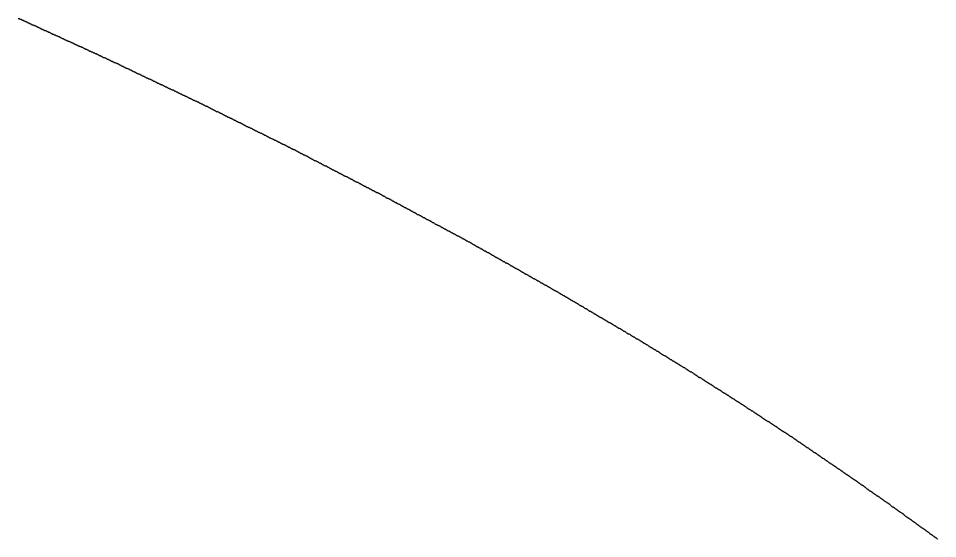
# Model space of a CAD drawing. Header units: millimetres. Extents: x 41 to 1041, y 1148 to 1248.
# Drawn here: x 314.35 to 328.98, y 1171.58 to 1179.87 of the extents above; entities that cross this region are included whole.
import ezdxf

# ---------------------------------------------------------------- set-up
doc = ezdxf.new("R2010")
doc.units = ezdxf.units.MM

msp = doc.modelspace()

# ---------------------------------------------------------------- linework, layer by layer
at = {"color": 3}
msp.add_polyline3d([(314.345, 1179.865, 0), (314.353, 1179.865, 0), (314.361, 1179.865, 0), (314.37, 1179.855, 0), (314.378, 1179.855, 0), (314.386, 1179.855, 0), (314.394, 1179.845, 0), (314.402, 1179.845, 0), (314.41, 1179.835, 0), (314.418, 1179.835, 0), (314.426, 1179.835, 0), (314.434, 1179.825, 0), (314.442, 1179.825, 0), (314.45, 1179.825, 0), (314.458, 1179.815, 0), (314.466, 1179.815, 0), (314.474, 1179.815, 0), (314.482, 1179.805, 0), (314.49, 1179.805, 0), (314.498, 1179.795, 0), (314.506, 1179.795, 0), (314.515, 1179.795, 0), (314.523, 1179.785, 0), (314.531, 1179.785, 0), (314.539, 1179.785, 0), (314.547, 1179.775, 0), (314.555, 1179.775, 0), (314.563, 1179.765, 0), (314.571, 1179.765, 0), (314.579, 1179.765, 0), (314.587, 1179.755, 0), (314.595, 1179.755, 0), (314.603, 1179.755, 0), (314.611, 1179.745, 0), (314.619, 1179.745, 0), (314.627, 1179.745, 0), (314.635, 1179.735, 0), (314.643, 1179.735, 0), (314.651, 1179.725, 0), (314.66, 1179.725, 0), (314.668, 1179.725, 0), (314.676, 1179.715, 0), (314.684, 1179.715, 0), (314.692, 1179.715, 0), (314.7, 1179.705, 0), (314.708, 1179.705, 0), (314.716, 1179.695, 0), (314.724, 1179.695, 0), (314.732, 1179.695, 0), (314.74, 1179.685, 0), (314.748, 1179.685, 0), (314.756, 1179.685, 0), (314.764, 1179.675, 0), (314.772, 1179.675, 0), (314.78, 1179.675, 0), (314.788, 1179.665, 0), (314.796, 1179.665, 0), (314.805, 1179.655, 0), (314.813, 1179.655, 0), (314.821, 1179.655, 0), (314.829, 1179.645, 0), (314.837, 1179.645, 0), (314.845, 1179.645, 0), (314.853, 1179.635, 0), (314.861, 1179.635, 0), (314.869, 1179.625, 0), (314.877, 1179.625, 0), (314.885, 1179.625, 0), (314.893, 1179.615, 0), (314.901, 1179.615, 0), (314.909, 1179.615, 0), (314.917, 1179.605, 0), (314.925, 1179.605, 0), (314.933, 1179.605, 0), (314.942, 1179.595, 0), (314.95, 1179.595, 0), (314.958, 1179.585, 0), (314.966, 1179.585, 0), (314.974, 1179.585, 0), (314.982, 1179.575, 0), (314.99, 1179.575, 0), (314.998, 1179.575, 0), (315.006, 1179.565, 0), (315.014, 1179.565, 0), (315.022, 1179.555, 0), (315.03, 1179.555, 0), (315.038, 1179.555, 0), (315.046, 1179.545, 0), (315.054, 1179.545, 0), (315.062, 1179.545, 0), (315.07, 1179.535, 0), (315.078, 1179.535, 0), (315.087, 1179.525, 0), (315.095, 1179.525, 0), (315.103, 1179.525, 0), (315.111, 1179.515, 0), (315.119, 1179.515, 0), (315.127, 1179.515, 0), (315.135, 1179.505, 0), (315.143, 1179.505, 0), (315.151, 1179.505, 0), (315.159, 1179.495, 0), (315.167, 1179.495, 0), (315.175, 1179.485, 0), (315.183, 1179.485, 0), (315.191, 1179.485, 0), (315.199, 1179.475, 0), (315.207, 1179.475, 0), (315.215, 1179.475, 0), (315.223, 1179.465, 0), (315.232, 1179.465, 0), (315.24, 1179.455, 0), (315.248, 1179.455, 0), (315.256, 1179.455, 0), (315.264, 1179.445, 0), (315.272, 1179.445, 0), (315.28, 1179.445, 0), (315.288, 1179.435, 0), (315.296, 1179.435, 0), (315.304, 1179.435, 0), (315.312, 1179.425, 0), (315.32, 1179.425, 0), (315.328, 1179.415, 0), (315.336, 1179.415, 0), (315.344, 1179.415, 0), (315.352, 1179.405, 0), (315.36, 1179.405, 0), (315.369, 1179.405, 0), (315.377, 1179.395, 0), (315.385, 1179.395, 0), (315.393, 1179.385, 0), (315.401, 1179.385, 0), (315.409, 1179.385, 0), (315.417, 1179.375, 0), (315.425, 1179.375, 0), (315.433, 1179.375, 0), (315.441, 1179.365, 0), (315.449, 1179.365, 0), (315.457, 1179.365, 0), (315.465, 1179.355, 0), (315.473, 1179.355, 0), (315.481, 1179.345, 0), (315.489, 1179.345, 0), (315.497, 1179.345, 0), (315.505, 1179.335, 0), (315.514, 1179.335, 0), (315.522, 1179.335, 0), (315.53, 1179.325, 0), (315.538, 1179.325, 0), (315.546, 1179.315, 0), (315.554, 1179.315, 0), (315.562, 1179.315, 0), (315.57, 1179.305, 0), (315.578, 1179.305, 0), (315.586, 1179.305, 0), (315.594, 1179.295, 0), (315.602, 1179.295, 0), (315.61, 1179.295, 0), (315.618, 1179.285, 0), (315.626, 1179.285, 0), (315.634, 1179.275, 0), (315.642, 1179.275, 0), (315.65, 1179.275, 0), (315.659, 1179.265, 0), (315.667, 1179.265, 0), (315.675, 1179.265, 0), (315.683, 1179.255, 0), (315.691, 1179.255, 0), (315.699, 1179.245, 0), (315.707, 1179.245, 0), (315.715, 1179.245, 0), (315.723, 1179.235, 0), (315.731, 1179.235, 0), (315.739, 1179.235, 0), (315.747, 1179.225, 0), (315.755, 1179.225, 0), (315.763, 1179.215, 0), (315.771, 1179.215, 0), (315.779, 1179.215, 0), (315.787, 1179.205, 0), (315.795, 1179.205, 0), (315.803, 1179.205, 0), (315.811, 1179.195, 0), (315.819, 1179.195, 0), (315.827, 1179.185, 0), (315.835, 1179.185, 0), (315.843, 1179.185, 0), (315.851, 1179.175, 0), (315.859, 1179.175, 0), (315.867, 1179.175, 0), (315.875, 1179.165, 0), (315.883, 1179.165, 0), (315.891, 1179.155, 0), (315.899, 1179.155, 0), (315.907, 1179.155, 0), (315.915, 1179.145, 0), (315.923, 1179.145, 0), (315.931, 1179.145, 0), (315.939, 1179.135, 0), (315.947, 1179.135, 0), (315.955, 1179.125, 0), (315.963, 1179.125, 0), (315.971, 1179.125, 0), (315.979, 1179.115, 0), (315.987, 1179.115, 0), (315.995, 1179.105, 0), (316.003, 1179.105, 0), (316.011, 1179.105, 0), (316.019, 1179.095, 0), (316.027, 1179.095, 0), (316.035, 1179.095, 0), (316.043, 1179.085, 0), (316.051, 1179.085, 0), (316.059, 1179.075, 0), (316.067, 1179.075, 0), (316.075, 1179.075, 0), (316.083, 1179.065, 0), (316.091, 1179.065, 0), (316.099, 1179.065, 0), (316.107, 1179.055, 0), (316.115, 1179.055, 0), (316.123, 1179.045, 0), (316.131, 1179.045, 0), (316.139, 1179.045, 0), (316.147, 1179.035, 0), (316.155, 1179.035, 0), (316.163, 1179.025, 0), (316.171, 1179.025, 0), (316.179, 1179.025, 0), (316.187, 1179.015, 0), (316.195, 1179.015, 0), (316.203, 1179.015, 0), (316.211, 1179.005, 0), (316.219, 1179.005, 0), (316.227, 1178.995, 0), (316.235, 1178.995, 0), (316.243, 1178.995, 0), (316.251, 1178.985, 0), (316.259, 1178.985, 0), (316.267, 1178.985, 0), (316.275, 1178.975, 0), (316.283, 1178.975, 0), (316.291, 1178.965, 0), (316.299, 1178.965, 0), (316.307, 1178.965, 0), (316.315, 1178.955, 0), (316.323, 1178.955, 0), (316.331, 1178.945, 0), (316.339, 1178.945, 0), (316.347, 1178.945, 0), (316.355, 1178.935, 0), (316.363, 1178.935, 0), (316.371, 1178.935, 0), (316.379, 1178.925, 0), (316.387, 1178.925, 0), (316.395, 1178.915, 0), (316.403, 1178.915, 0), (316.411, 1178.915, 0), (316.42, 1178.905, 0), (316.428, 1178.905, 0), (316.436, 1178.905, 0), (316.444, 1178.895, 0), (316.452, 1178.895, 0), (316.46, 1178.885, 0), (316.468, 1178.885, 0), (316.476, 1178.885, 0), (316.484, 1178.875, 0), (316.492, 1178.875, 0), (316.5, 1178.865, 0), (316.508, 1178.865, 0), (316.516, 1178.865, 0), (316.524, 1178.855, 0), (316.532, 1178.855, 0), (316.54, 1178.855, 0), (316.548, 1178.845, 0), (316.556, 1178.845, 0), (316.564, 1178.835, 0), (316.572, 1178.835, 0), (316.58, 1178.835, 0), (316.588, 1178.825, 0), (316.596, 1178.825, 0), (316.604, 1178.825, 0), (316.612, 1178.815, 0), (316.62, 1178.815, 0), (316.628, 1178.805, 0), (316.636, 1178.805, 0), (316.644, 1178.805, 0), (316.652, 1178.795, 0), (316.66, 1178.795, 0), (316.668, 1178.785, 0), (316.676, 1178.785, 0), (316.684, 1178.785, 0), (316.692, 1178.775, 0), (316.7, 1178.775, 0), (316.708, 1178.775, 0), (316.716, 1178.765, 0), (316.724, 1178.765, 0), (316.732, 1178.755, 0), (316.74, 1178.755, 0), (316.748, 1178.755, 0), (316.756, 1178.745, 0), (316.764, 1178.745, 0), (316.772, 1178.745, 0), (316.78, 1178.735, 0), (316.788, 1178.735, 0), (316.796, 1178.725, 0), (316.804, 1178.725, 0), (316.812, 1178.725, 0), (316.82, 1178.715, 0), (316.828, 1178.715, 0), (316.836, 1178.705, 0), (316.844, 1178.705, 0), (316.852, 1178.705, 0), (316.86, 1178.695, 0), (316.868, 1178.695, 0), (316.876, 1178.695, 0), (316.884, 1178.685, 0), (316.892, 1178.685, 0), (316.9, 1178.675, 0), (316.908, 1178.675, 0), (316.916, 1178.675, 0), (316.924, 1178.665, 0), (316.932, 1178.665, 0), (316.94, 1178.665, 0), (316.948, 1178.655, 0), (316.956, 1178.655, 0), (316.964, 1178.645, 0), (316.972, 1178.645, 0), (316.98, 1178.645, 0), (316.988, 1178.635, 0), (316.996, 1178.635, 0), (317.004, 1178.625, 0), (317.012, 1178.625, 0), (317.02, 1178.625, 0), (317.028, 1178.615, 0), (317.036, 1178.615, 0), (317.044, 1178.615, 0), (317.052, 1178.605, 0), (317.06, 1178.605, 0), (317.068, 1178.595, 0), (317.076, 1178.595, 0), (317.084, 1178.595, 0), (317.092, 1178.585, 0), (317.1, 1178.585, 0), (317.108, 1178.585, 0), (317.116, 1178.575, 0), (317.124, 1178.575, 0), (317.132, 1178.565, 0), (317.14, 1178.565, 0), (317.148, 1178.565, 0), (317.156, 1178.555, 0), (317.164, 1178.555, 0), (317.172, 1178.555, 0), (317.18, 1178.545, 0), (317.188, 1178.545, 0), (317.196, 1178.535, 0), (317.204, 1178.535, 0), (317.212, 1178.535, 0), (317.22, 1178.525, 0), (317.228, 1178.525, 0), (317.236, 1178.515, 0), (317.244, 1178.515, 0), (317.252, 1178.515, 0), (317.26, 1178.505, 0), (317.268, 1178.505, 0), (317.275, 1178.505, 0), (317.283, 1178.495, 0), (317.291, 1178.495, 0), (317.299, 1178.485, 0), (317.307, 1178.485, 0), (317.315, 1178.485, 0), (317.323, 1178.475, 0), (317.331, 1178.475, 0), (317.339, 1178.465, 0), (317.347, 1178.465, 0), (317.355, 1178.465, 0), (317.363, 1178.455, 0), (317.371, 1178.455, 0), (317.379, 1178.445, 0), (317.387, 1178.445, 0), (317.395, 1178.445, 0), (317.403, 1178.435, 0), (317.41, 1178.435, 0), (317.418, 1178.425, 0), (317.426, 1178.425, 0), (317.434, 1178.425, 0), (317.442, 1178.415, 0), (317.45, 1178.415, 0), (317.458, 1178.405, 0), (317.466, 1178.405, 0), (317.474, 1178.405, 0), (317.482, 1178.395, 0), (317.49, 1178.395, 0), (317.498, 1178.385, 0), (317.506, 1178.385, 0), (317.514, 1178.385, 0), (317.522, 1178.375, 0), (317.53, 1178.375, 0), (317.538, 1178.375, 0), (317.545, 1178.365, 0), (317.553, 1178.365, 0), (317.561, 1178.355, 0), (317.569, 1178.355, 0), (317.577, 1178.355, 0), (317.585, 1178.345, 0), (317.593, 1178.345, 0), (317.601, 1178.335, 0), (317.609, 1178.335, 0), (317.617, 1178.335, 0), (317.625, 1178.325, 0), (317.633, 1178.325, 0), (317.641, 1178.315, 0), (317.649, 1178.315, 0), (317.657, 1178.315, 0), (317.665, 1178.305, 0), (317.672, 1178.305, 0), (317.68, 1178.295, 0), (317.688, 1178.295, 0), (317.696, 1178.295, 0), (317.704, 1178.285, 0), (317.712, 1178.285, 0), (317.72, 1178.275, 0), (317.728, 1178.275, 0), (317.736, 1178.275, 0), (317.744, 1178.265, 0), (317.752, 1178.265, 0), (317.76, 1178.265, 0), (317.768, 1178.255, 0), (317.776, 1178.255, 0), (317.784, 1178.245, 0), (317.792, 1178.245, 0), (317.8, 1178.245, 0), (317.807, 1178.235, 0), (317.815, 1178.235, 0), (317.823, 1178.225, 0), (317.831, 1178.225, 0), (317.839, 1178.225, 0), (317.847, 1178.215, 0), (317.855, 1178.215, 0), (317.863, 1178.205, 0), (317.871, 1178.205, 0), (317.879, 1178.205, 0), (317.887, 1178.195, 0), (317.895, 1178.195, 0), (317.903, 1178.185, 0), (317.911, 1178.185, 0), (317.919, 1178.185, 0), (317.927, 1178.175, 0), (317.935, 1178.175, 0), (317.942, 1178.165, 0), (317.95, 1178.165, 0), (317.958, 1178.165, 0), (317.966, 1178.155, 0), (317.974, 1178.155, 0), (317.982, 1178.145, 0), (317.99, 1178.145, 0), (317.998, 1178.145, 0), (318.006, 1178.135, 0), (318.014, 1178.135, 0), (318.022, 1178.135, 0), (318.03, 1178.125, 0), (318.038, 1178.125, 0), (318.046, 1178.115, 0), (318.054, 1178.115, 0), (318.062, 1178.115, 0), (318.07, 1178.105, 0), (318.077, 1178.105, 0), (318.085, 1178.095, 0), (318.093, 1178.095, 0), (318.101, 1178.095, 0), (318.109, 1178.085, 0), (318.117, 1178.085, 0), (318.125, 1178.075, 0), (318.133, 1178.075, 0), (318.141, 1178.075, 0), (318.149, 1178.065, 0), (318.157, 1178.065, 0), (318.165, 1178.055, 0), (318.173, 1178.055, 0), (318.181, 1178.055, 0), (318.189, 1178.045, 0), (318.197, 1178.045, 0), (318.205, 1178.035, 0), (318.212, 1178.035, 0), (318.22, 1178.035, 0), (318.228, 1178.025, 0), (318.236, 1178.025, 0), (318.244, 1178.025, 0), (318.252, 1178.015, 0), (318.26, 1178.015, 0), (318.268, 1178.005, 0), (318.276, 1178.005, 0), (318.284, 1178.005, 0), (318.292, 1177.995, 0), (318.3, 1177.995, 0), (318.308, 1177.985, 0), (318.316, 1177.985, 0), (318.324, 1177.985, 0), (318.332, 1177.975, 0), (318.339, 1177.975, 0), (318.347, 1177.965, 0), (318.355, 1177.965, 0), (318.363, 1177.965, 0), (318.371, 1177.955, 0), (318.379, 1177.955, 0), (318.387, 1177.945, 0), (318.395, 1177.945, 0), (318.403, 1177.945, 0), (318.411, 1177.935, 0), (318.419, 1177.935, 0), (318.427, 1177.925, 0), (318.435, 1177.925, 0), (318.443, 1177.925, 0), (318.451, 1177.915, 0), (318.459, 1177.915, 0), (318.467, 1177.915, 0), (318.474, 1177.905, 0), (318.482, 1177.905, 0), (318.49, 1177.895, 0), (318.498, 1177.895, 0), (318.506, 1177.895, 0), (318.514, 1177.885, 0), (318.522, 1177.885, 0), (318.53, 1177.875, 0), (318.538, 1177.875, 0), (318.546, 1177.875, 0), (318.554, 1177.865, 0), (318.562, 1177.865, 0), (318.57, 1177.855, 0), (318.578, 1177.855, 0), (318.586, 1177.855, 0), (318.594, 1177.845, 0), (318.602, 1177.845, 0), (318.609, 1177.835, 0), (318.617, 1177.835, 0), (318.625, 1177.835, 0), (318.633, 1177.825, 0), (318.641, 1177.825, 0), (318.649, 1177.815, 0), (318.657, 1177.815, 0), (318.665, 1177.815, 0), (318.673, 1177.805, 0), (318.681, 1177.805, 0), (318.689, 1177.795, 0), (318.697, 1177.795, 0), (318.705, 1177.795, 0), (318.713, 1177.785, 0), (318.72, 1177.785, 0), (318.728, 1177.775, 0), (318.736, 1177.775, 0), (318.744, 1177.775, 0), (318.752, 1177.765, 0), (318.76, 1177.765, 0), (318.768, 1177.755, 0), (318.776, 1177.755, 0), (318.783, 1177.755, 0), (318.791, 1177.745, 0), (318.799, 1177.745, 0), (318.807, 1177.735, 0), (318.815, 1177.735, 0), (318.823, 1177.735, 0), (318.831, 1177.725, 0), (318.839, 1177.725, 0), (318.846, 1177.715, 0), (318.854, 1177.715, 0), (318.862, 1177.715, 0), (318.87, 1177.705, 0), (318.878, 1177.705, 0), (318.886, 1177.695, 0), (318.894, 1177.695, 0), (318.902, 1177.695, 0), (318.909, 1177.685, 0), (318.917, 1177.685, 0), (318.925, 1177.675, 0), (318.933, 1177.675, 0), (318.941, 1177.675, 0), (318.949, 1177.665, 0), (318.957, 1177.665, 0), (318.965, 1177.655, 0), (318.972, 1177.655, 0), (318.98, 1177.645, 0), (318.988, 1177.645, 0), (318.996, 1177.645, 0), (319.004, 1177.635, 0), (319.012, 1177.635, 0), (319.02, 1177.625, 0), (319.028, 1177.625, 0), (319.035, 1177.625, 0), (319.043, 1177.615, 0), (319.051, 1177.615, 0), (319.059, 1177.605, 0), (319.067, 1177.605, 0), (319.075, 1177.605, 0), (319.083, 1177.595, 0), (319.091, 1177.595, 0), (319.098, 1177.585, 0), (319.106, 1177.585, 0), (319.114, 1177.585, 0), (319.122, 1177.575, 0), (319.13, 1177.575, 0), (319.138, 1177.565, 0), (319.146, 1177.565, 0), (319.154, 1177.565, 0), (319.161, 1177.555, 0), (319.169, 1177.555, 0), (319.177, 1177.545, 0), (319.185, 1177.545, 0), (319.193, 1177.535, 0), (319.201, 1177.535, 0), (319.209, 1177.535, 0), (319.217, 1177.525, 0), (319.224, 1177.525, 0), (319.232, 1177.515, 0), (319.24, 1177.515, 0), (319.248, 1177.515, 0), (319.256, 1177.505, 0), (319.264, 1177.505, 0), (319.272, 1177.495, 0), (319.28, 1177.495, 0), (319.287, 1177.495, 0), (319.295, 1177.485, 0), (319.303, 1177.485, 0), (319.311, 1177.475, 0), (319.319, 1177.475, 0), (319.327, 1177.475, 0), (319.335, 1177.465, 0), (319.342, 1177.465, 0), (319.35, 1177.455, 0), (319.358, 1177.455, 0), (319.366, 1177.455, 0), (319.374, 1177.445, 0), (319.382, 1177.445, 0), (319.39, 1177.435, 0), (319.398, 1177.435, 0), (319.405, 1177.435, 0), (319.413, 1177.425, 0), (319.421, 1177.425, 0), (319.429, 1177.415, 0), (319.437, 1177.415, 0), (319.445, 1177.405, 0), (319.453, 1177.405, 0), (319.461, 1177.405, 0), (319.468, 1177.395, 0), (319.476, 1177.395, 0), (319.484, 1177.385, 0), (319.492, 1177.385, 0), (319.5, 1177.385, 0), (319.508, 1177.375, 0), (319.516, 1177.375, 0), (319.524, 1177.365, 0), (319.531, 1177.365, 0), (319.539, 1177.365, 0), (319.547, 1177.355, 0), (319.555, 1177.355, 0), (319.563, 1177.345, 0), (319.571, 1177.345, 0), (319.579, 1177.345, 0), (319.587, 1177.335, 0), (319.594, 1177.335, 0), (319.602, 1177.325, 0), (319.61, 1177.325, 0), (319.618, 1177.325, 0), (319.626, 1177.315, 0), (319.634, 1177.315, 0), (319.642, 1177.305, 0), (319.65, 1177.305, 0), (319.657, 1177.305, 0), (319.665, 1177.295, 0), (319.673, 1177.295, 0), (319.681, 1177.285, 0), (319.689, 1177.285, 0), (319.697, 1177.275, 0), (319.705, 1177.275, 0), (319.713, 1177.275, 0), (319.72, 1177.265, 0), (319.728, 1177.265, 0), (319.736, 1177.255, 0), (319.744, 1177.255, 0), (319.752, 1177.255, 0), (319.76, 1177.245, 0), (319.768, 1177.245, 0), (319.776, 1177.235, 0), (319.783, 1177.235, 0), (319.791, 1177.235, 0), (319.799, 1177.225, 0), (319.807, 1177.225, 0), (319.815, 1177.215, 0), (319.823, 1177.215, 0), (319.831, 1177.215, 0), (319.839, 1177.205, 0), (319.846, 1177.205, 0), (319.854, 1177.195, 0), (319.862, 1177.195, 0), (319.87, 1177.195, 0), (319.878, 1177.185, 0), (319.886, 1177.185, 0), (319.894, 1177.175, 0), (319.902, 1177.175, 0), (319.909, 1177.175, 0), (319.917, 1177.165, 0), (319.925, 1177.165, 0), (319.933, 1177.155, 0), (319.941, 1177.155, 0), (319.949, 1177.145, 0), (319.957, 1177.145, 0), (319.965, 1177.145, 0), (319.972, 1177.135, 0), (319.98, 1177.135, 0), (319.988, 1177.125, 0), (319.996, 1177.125, 0), (320.004, 1177.125, 0), (320.012, 1177.115, 0), (320.02, 1177.115, 0), (320.028, 1177.105, 0), (320.035, 1177.105, 0), (320.043, 1177.105, 0), (320.051, 1177.095, 0), (320.059, 1177.095, 0), (320.067, 1177.085, 0), (320.075, 1177.085, 0), (320.083, 1177.085, 0), (320.091, 1177.075, 0), (320.098, 1177.075, 0), (320.106, 1177.065, 0), (320.114, 1177.065, 0), (320.122, 1177.065, 0), (320.13, 1177.055, 0), (320.138, 1177.055, 0), (320.145, 1177.045, 0), (320.153, 1177.045, 0), (320.161, 1177.035, 0), (320.169, 1177.035, 0), (320.177, 1177.035, 0), (320.185, 1177.025, 0), (320.192, 1177.025, 0), (320.2, 1177.015, 0), (320.208, 1177.015, 0), (320.216, 1177.005, 0), (320.224, 1177.005, 0), (320.231, 1177.005, 0), (320.239, 1176.995, 0), (320.247, 1176.995, 0), (320.255, 1176.985, 0), (320.263, 1176.985, 0), (320.27, 1176.985, 0), (320.278, 1176.975, 0), (320.286, 1176.975, 0), (320.294, 1176.965, 0), (320.302, 1176.965, 0), (320.309, 1176.955, 0), (320.317, 1176.955, 0), (320.325, 1176.955, 0), (320.333, 1176.945, 0), (320.341, 1176.945, 0), (320.348, 1176.935, 0), (320.356, 1176.935, 0), (320.364, 1176.935, 0), (320.372, 1176.925, 0), (320.38, 1176.925, 0), (320.387, 1176.915, 0), (320.395, 1176.915, 0), (320.403, 1176.905, 0), (320.411, 1176.905, 0), (320.419, 1176.905, 0), (320.426, 1176.895, 0), (320.434, 1176.895, 0), (320.442, 1176.885, 0), (320.45, 1176.885, 0), (320.458, 1176.875, 0), (320.465, 1176.875, 0), (320.473, 1176.875, 0), (320.481, 1176.865, 0), (320.489, 1176.865, 0), (320.497, 1176.855, 0), (320.504, 1176.855, 0), (320.512, 1176.855, 0), (320.52, 1176.845, 0), (320.528, 1176.845, 0), (320.536, 1176.835, 0), (320.543, 1176.835, 0), (320.551, 1176.825, 0), (320.559, 1176.825, 0), (320.567, 1176.825, 0), (320.575, 1176.815, 0), (320.582, 1176.815, 0), (320.59, 1176.805, 0), (320.598, 1176.805, 0), (320.606, 1176.795, 0), (320.614, 1176.795, 0), (320.621, 1176.795, 0), (320.629, 1176.785, 0), (320.637, 1176.785, 0), (320.645, 1176.775, 0), (320.653, 1176.775, 0), (320.66, 1176.775, 0), (320.668, 1176.765, 0), (320.676, 1176.765, 0), (320.684, 1176.755, 0), (320.692, 1176.755, 0), (320.699, 1176.745, 0), (320.707, 1176.745, 0), (320.715, 1176.745, 0), (320.723, 1176.735, 0), (320.731, 1176.735, 0), (320.738, 1176.725, 0), (320.746, 1176.725, 0), (320.754, 1176.725, 0), (320.762, 1176.715, 0), (320.77, 1176.715, 0), (320.777, 1176.705, 0), (320.785, 1176.705, 0), (320.793, 1176.695, 0), (320.801, 1176.695, 0), (320.809, 1176.695, 0), (320.817, 1176.685, 0), (320.824, 1176.685, 0), (320.832, 1176.675, 0), (320.84, 1176.675, 0), (320.848, 1176.665, 0), (320.856, 1176.665, 0), (320.863, 1176.665, 0), (320.871, 1176.655, 0), (320.879, 1176.655, 0), (320.887, 1176.645, 0), (320.895, 1176.645, 0), (320.902, 1176.645, 0), (320.91, 1176.635, 0), (320.918, 1176.635, 0), (320.926, 1176.625, 0), (320.934, 1176.625, 0), (320.941, 1176.615, 0), (320.949, 1176.615, 0), (320.957, 1176.615, 0), (320.965, 1176.605, 0), (320.973, 1176.605, 0), (320.98, 1176.595, 0), (320.988, 1176.595, 0), (320.996, 1176.585, 0), (321.004, 1176.585, 0), (321.012, 1176.585, 0), (321.019, 1176.575, 0), (321.027, 1176.575, 0), (321.035, 1176.565, 0), (321.043, 1176.565, 0), (321.051, 1176.565, 0), (321.058, 1176.555, 0), (321.066, 1176.555, 0), (321.074, 1176.545, 0), (321.082, 1176.545, 0), (321.09, 1176.535, 0), (321.097, 1176.535, 0), (321.105, 1176.535, 0), (321.113, 1176.525, 0), (321.121, 1176.525, 0), (321.129, 1176.515, 0), (321.136, 1176.515, 0), (321.144, 1176.515, 0), (321.152, 1176.505, 0), (321.16, 1176.505, 0), (321.168, 1176.495, 0), (321.175, 1176.495, 0), (321.183, 1176.485, 0), (321.191, 1176.485, 0), (321.199, 1176.485, 0), (321.207, 1176.475, 0), (321.214, 1176.475, 0), (321.222, 1176.465, 0), (321.23, 1176.465, 0), (321.238, 1176.455, 0), (321.246, 1176.455, 0), (321.253, 1176.455, 0), (321.261, 1176.445, 0), (321.269, 1176.445, 0), (321.277, 1176.435, 0), (321.285, 1176.435, 0), (321.293, 1176.435, 0), (321.3, 1176.425, 0), (321.308, 1176.425, 0), (321.316, 1176.415, 0), (321.324, 1176.415, 0), (321.332, 1176.405, 0), (321.339, 1176.405, 0), (321.347, 1176.405, 0), (321.355, 1176.395, 0), (321.363, 1176.395, 0), (321.371, 1176.385, 0), (321.378, 1176.385, 0), (321.386, 1176.385, 0), (321.394, 1176.375, 0), (321.402, 1176.375, 0), (321.41, 1176.365, 0), (321.417, 1176.365, 0), (321.425, 1176.355, 0), (321.433, 1176.355, 0), (321.441, 1176.355, 0), (321.449, 1176.345, 0), (321.456, 1176.345, 0), (321.464, 1176.335, 0), (321.472, 1176.335, 0), (321.48, 1176.325, 0), (321.488, 1176.325, 0), (321.495, 1176.325, 0), (321.503, 1176.315, 0), (321.511, 1176.315, 0), (321.519, 1176.305, 0), (321.527, 1176.305, 0), (321.534, 1176.305, 0), (321.542, 1176.295, 0), (321.55, 1176.295, 0), (321.557, 1176.285, 0), (321.565, 1176.285, 0), (321.573, 1176.275, 0), (321.581, 1176.275, 0), (321.588, 1176.265, 0), (321.596, 1176.265, 0), (321.604, 1176.265, 0), (321.611, 1176.255, 0), (321.619, 1176.255, 0), (321.627, 1176.245, 0), (321.635, 1176.245, 0), (321.642, 1176.235, 0), (321.65, 1176.235, 0), (321.658, 1176.235, 0), (321.665, 1176.225, 0), (321.673, 1176.225, 0), (321.681, 1176.215, 0), (321.689, 1176.215, 0), (321.696, 1176.205, 0), (321.704, 1176.205, 0), (321.712, 1176.195, 0), (321.719, 1176.195, 0), (321.727, 1176.195, 0), (321.735, 1176.185, 0), (321.743, 1176.185, 0), (321.75, 1176.175, 0), (321.758, 1176.175, 0), (321.766, 1176.165, 0), (321.773, 1176.165, 0), (321.781, 1176.165, 0), (321.789, 1176.155, 0), (321.797, 1176.155, 0), (321.804, 1176.145, 0), (321.812, 1176.145, 0), (321.82, 1176.135, 0), (321.828, 1176.135, 0), (321.835, 1176.135, 0), (321.843, 1176.125, 0), (321.851, 1176.125, 0), (321.858, 1176.115, 0), (321.866, 1176.115, 0), (321.874, 1176.105, 0), (321.882, 1176.105, 0), (321.889, 1176.095, 0), (321.897, 1176.095, 0), (321.905, 1176.095, 0), (321.912, 1176.085, 0), (321.92, 1176.085, 0), (321.928, 1176.075, 0), (321.936, 1176.075, 0), (321.943, 1176.065, 0), (321.951, 1176.065, 0), (321.959, 1176.065, 0), (321.966, 1176.055, 0), (321.974, 1176.055, 0), (321.982, 1176.045, 0), (321.99, 1176.045, 0), (321.997, 1176.035, 0), (322.005, 1176.035, 0), (322.013, 1176.025, 0), (322.02, 1176.025, 0), (322.028, 1176.025, 0), (322.036, 1176.015, 0), (322.044, 1176.015, 0), (322.051, 1176.005, 0), (322.059, 1176.005, 0), (322.067, 1175.995, 0), (322.074, 1175.995, 0), (322.082, 1175.995, 0), (322.09, 1175.985, 0), (322.098, 1175.985, 0), (322.105, 1175.975, 0), (322.113, 1175.975, 0), (322.121, 1175.965, 0), (322.128, 1175.965, 0), (322.136, 1175.965, 0), (322.144, 1175.955, 0), (322.152, 1175.955, 0), (322.159, 1175.945, 0), (322.167, 1175.945, 0), (322.175, 1175.935, 0), (322.182, 1175.935, 0), (322.19, 1175.925, 0), (322.198, 1175.925, 0), (322.206, 1175.925, 0), (322.213, 1175.915, 0), (322.221, 1175.915, 0), (322.229, 1175.905, 0), (322.237, 1175.905, 0), (322.244, 1175.895, 0), (322.252, 1175.895, 0), (322.26, 1175.895, 0), (322.267, 1175.885, 0), (322.275, 1175.885, 0), (322.283, 1175.875, 0), (322.291, 1175.875, 0), (322.298, 1175.865, 0), (322.306, 1175.865, 0), (322.314, 1175.865, 0), (322.321, 1175.855, 0), (322.329, 1175.855, 0), (322.337, 1175.845, 0), (322.345, 1175.845, 0), (322.352, 1175.835, 0), (322.36, 1175.835, 0), (322.368, 1175.825, 0), (322.375, 1175.825, 0), (322.383, 1175.825, 0), (322.391, 1175.815, 0), (322.399, 1175.815, 0), (322.406, 1175.805, 0), (322.414, 1175.805, 0), (322.422, 1175.795, 0), (322.429, 1175.795, 0), (322.437, 1175.795, 0), (322.445, 1175.785, 0), (322.453, 1175.785, 0), (322.46, 1175.775, 0), (322.468, 1175.775, 0), (322.476, 1175.765, 0), (322.483, 1175.765, 0), (322.491, 1175.755, 0), (322.499, 1175.755, 0), (322.506, 1175.755, 0), (322.514, 1175.745, 0), (322.522, 1175.745, 0), (322.53, 1175.735, 0), (322.537, 1175.735, 0), (322.545, 1175.725, 0), (322.553, 1175.725, 0), (322.56, 1175.725, 0), (322.568, 1175.715, 0), (322.576, 1175.715, 0), (322.584, 1175.705, 0), (322.591, 1175.705, 0), (322.599, 1175.695, 0), (322.607, 1175.695, 0), (322.614, 1175.685, 0), (322.622, 1175.685, 0), (322.63, 1175.685, 0), (322.637, 1175.675, 0), (322.645, 1175.675, 0), (322.653, 1175.665, 0), (322.661, 1175.665, 0), (322.668, 1175.655, 0), (322.676, 1175.655, 0), (322.684, 1175.655, 0), (322.691, 1175.645, 0), (322.699, 1175.645, 0), (322.707, 1175.635, 0), (322.715, 1175.635, 0), (322.722, 1175.625, 0), (322.73, 1175.625, 0), (322.738, 1175.615, 0), (322.745, 1175.615, 0), (322.753, 1175.615, 0), (322.761, 1175.605, 0), (322.769, 1175.605, 0), (322.776, 1175.595, 0), (322.784, 1175.595, 0), (322.792, 1175.585, 0), (322.799, 1175.585, 0), (322.807, 1175.585, 0), (322.815, 1175.575, 0), (322.822, 1175.575, 0), (322.83, 1175.565, 0), (322.838, 1175.565, 0), (322.846, 1175.555, 0), (322.853, 1175.555, 0), (322.861, 1175.545, 0), (322.869, 1175.545, 0), (322.876, 1175.545, 0), (322.884, 1175.535, 0), (322.892, 1175.535, 0), (322.9, 1175.525, 0), (322.907, 1175.525, 0), (322.915, 1175.515, 0), (322.923, 1175.515, 0), (322.93, 1175.515, 0), (322.938, 1175.505, 0), (322.946, 1175.505, 0), (322.954, 1175.495, 0), (322.961, 1175.495, 0), (322.969, 1175.485, 0), (322.976, 1175.485, 0), (322.984, 1175.475, 0), (322.992, 1175.475, 0), (322.999, 1175.475, 0), (323.007, 1175.465, 0), (323.015, 1175.465, 0), (323.022, 1175.455, 0), (323.03, 1175.455, 0), (323.038, 1175.445, 0), (323.045, 1175.445, 0), (323.053, 1175.435, 0), (323.06, 1175.435, 0), (323.068, 1175.425, 0), (323.076, 1175.425, 0), (323.083, 1175.425, 0), (323.091, 1175.415, 0), (323.099, 1175.415, 0), (323.106, 1175.405, 0), (323.114, 1175.405, 0), (323.122, 1175.395, 0), (323.129, 1175.395, 0), (323.137, 1175.385, 0), (323.144, 1175.385, 0), (323.152, 1175.385, 0), (323.16, 1175.375, 0), (323.167, 1175.375, 0), (323.175, 1175.365, 0), (323.183, 1175.365, 0), (323.19, 1175.355, 0), (323.198, 1175.355, 0), (323.205, 1175.345, 0), (323.213, 1175.345, 0), (323.221, 1175.335, 0), (323.228, 1175.335, 0), (323.236, 1175.335, 0), (323.244, 1175.325, 0), (323.251, 1175.325, 0), (323.259, 1175.315, 0), (323.267, 1175.315, 0), (323.274, 1175.305, 0), (323.282, 1175.305, 0), (323.289, 1175.295, 0), (323.297, 1175.295, 0), (323.305, 1175.295, 0), (323.312, 1175.285, 0), (323.32, 1175.285, 0), (323.328, 1175.275, 0), (323.335, 1175.275, 0), (323.343, 1175.265, 0), (323.35, 1175.265, 0), (323.358, 1175.255, 0), (323.366, 1175.255, 0), (323.373, 1175.245, 0), (323.381, 1175.245, 0), (323.389, 1175.245, 0), (323.396, 1175.235, 0), (323.404, 1175.235, 0), (323.412, 1175.225, 0), (323.419, 1175.225, 0), (323.427, 1175.215, 0), (323.434, 1175.215, 0), (323.442, 1175.205, 0), (323.45, 1175.205, 0), (323.457, 1175.205, 0), (323.465, 1175.195, 0), (323.473, 1175.195, 0), (323.48, 1175.185, 0), (323.488, 1175.185, 0), (323.495, 1175.175, 0), (323.503, 1175.175, 0), (323.511, 1175.165, 0), (323.518, 1175.165, 0), (323.526, 1175.155, 0), (323.534, 1175.155, 0), (323.541, 1175.155, 0), (323.549, 1175.145, 0), (323.557, 1175.145, 0), (323.564, 1175.135, 0), (323.572, 1175.135, 0), (323.579, 1175.125, 0), (323.587, 1175.125, 0), (323.595, 1175.115, 0), (323.602, 1175.115, 0), (323.61, 1175.115, 0), (323.618, 1175.105, 0), (323.625, 1175.105, 0), (323.633, 1175.095, 0), (323.64, 1175.095, 0), (323.648, 1175.085, 0), (323.656, 1175.085, 0), (323.663, 1175.075, 0), (323.671, 1175.075, 0), (323.679, 1175.065, 0), (323.686, 1175.065, 0), (323.694, 1175.065, 0), (323.702, 1175.055, 0), (323.709, 1175.055, 0), (323.717, 1175.045, 0), (323.724, 1175.045, 0), (323.732, 1175.035, 0), (323.74, 1175.035, 0), (323.747, 1175.025, 0), (323.755, 1175.025, 0), (323.763, 1175.025, 0), (323.77, 1175.015, 0), (323.778, 1175.015, 0), (323.786, 1175.005, 0), (323.793, 1175.005, 0), (323.801, 1174.995, 0), (323.808, 1174.995, 0), (323.816, 1174.985, 0), (323.824, 1174.985, 0), (323.831, 1174.975, 0), (323.839, 1174.975, 0), (323.847, 1174.975, 0), (323.854, 1174.965, 0), (323.862, 1174.965, 0), (323.869, 1174.955, 0), (323.877, 1174.955, 0), (323.885, 1174.945, 0), (323.892, 1174.945, 0), (323.9, 1174.935, 0), (323.908, 1174.935, 0), (323.915, 1174.935, 0), (323.923, 1174.925, 0), (323.931, 1174.925, 0), (323.938, 1174.915, 0), (323.946, 1174.915, 0), (323.953, 1174.905, 0), (323.961, 1174.905, 0), (323.969, 1174.895, 0), (323.976, 1174.895, 0), (323.984, 1174.885, 0), (323.992, 1174.885, 0), (323.999, 1174.885, 0), (324.007, 1174.875, 0), (324.015, 1174.875, 0), (324.022, 1174.865, 0), (324.03, 1174.865, 0), (324.037, 1174.855, 0), (324.045, 1174.855, 0), (324.053, 1174.845, 0), (324.06, 1174.845, 0), (324.068, 1174.845, 0), (324.076, 1174.835, 0), (324.083, 1174.835, 0), (324.091, 1174.825, 0), (324.098, 1174.825, 0), (324.106, 1174.815, 0), (324.114, 1174.815, 0), (324.121, 1174.805, 0), (324.129, 1174.805, 0), (324.137, 1174.795, 0), (324.144, 1174.795, 0), (324.152, 1174.795, 0), (324.16, 1174.785, 0), (324.167, 1174.785, 0), (324.175, 1174.775, 0), (324.182, 1174.775, 0), (324.19, 1174.765, 0), (324.198, 1174.765, 0), (324.205, 1174.755, 0), (324.213, 1174.755, 0), (324.221, 1174.755, 0), (324.228, 1174.745, 0), (324.236, 1174.745, 0), (324.243, 1174.735, 0), (324.251, 1174.735, 0), (324.259, 1174.725, 0), (324.266, 1174.725, 0), (324.274, 1174.715, 0), (324.281, 1174.715, 0), (324.289, 1174.705, 0), (324.296, 1174.705, 0), (324.304, 1174.695, 0), (324.311, 1174.695, 0), (324.319, 1174.695, 0), (324.327, 1174.685, 0), (324.334, 1174.685, 0), (324.342, 1174.675, 0), (324.349, 1174.675, 0), (324.357, 1174.665, 0), (324.364, 1174.665, 0), (324.372, 1174.655, 0), (324.379, 1174.655, 0), (324.387, 1174.645, 0), (324.394, 1174.645, 0), (324.402, 1174.635, 0), (324.41, 1174.635, 0), (324.417, 1174.625, 0), (324.425, 1174.625, 0), (324.432, 1174.625, 0), (324.44, 1174.615, 0), (324.447, 1174.615, 0), (324.455, 1174.605, 0), (324.462, 1174.605, 0), (324.47, 1174.595, 0), (324.478, 1174.595, 0), (324.485, 1174.585, 0), (324.493, 1174.585, 0), (324.5, 1174.575, 0), (324.508, 1174.575, 0), (324.515, 1174.565, 0), (324.523, 1174.565, 0), (324.53, 1174.565, 0), (324.538, 1174.555, 0), (324.545, 1174.555, 0), (324.553, 1174.545, 0), (324.561, 1174.545, 0), (324.568, 1174.535, 0), (324.576, 1174.535, 0), (324.583, 1174.525, 0), (324.591, 1174.525, 0), (324.598, 1174.515, 0), (324.606, 1174.515, 0), (324.613, 1174.505, 0), (324.621, 1174.505, 0), (324.628, 1174.495, 0), (324.636, 1174.495, 0), (324.644, 1174.495, 0), (324.651, 1174.485, 0), (324.659, 1174.485, 0), (324.666, 1174.475, 0), (324.674, 1174.475, 0), (324.681, 1174.465, 0), (324.689, 1174.465, 0), (324.696, 1174.455, 0), (324.704, 1174.455, 0), (324.712, 1174.445, 0), (324.719, 1174.445, 0), (324.727, 1174.435, 0), (324.734, 1174.435, 0), (324.742, 1174.435, 0), (324.749, 1174.425, 0), (324.757, 1174.425, 0), (324.764, 1174.415, 0), (324.772, 1174.415, 0), (324.779, 1174.405, 0), (324.787, 1174.405, 0), (324.795, 1174.395, 0), (324.802, 1174.395, 0), (324.81, 1174.385, 0), (324.817, 1174.385, 0), (324.825, 1174.375, 0), (324.832, 1174.375, 0), (324.84, 1174.375, 0), (324.847, 1174.365, 0), (324.855, 1174.365, 0), (324.863, 1174.355, 0), (324.87, 1174.355, 0), (324.878, 1174.345, 0), (324.885, 1174.345, 0), (324.893, 1174.335, 0), (324.9, 1174.335, 0), (324.908, 1174.325, 0), (324.915, 1174.325, 0), (324.923, 1174.315, 0), (324.93, 1174.315, 0), (324.938, 1174.305, 0), (324.946, 1174.305, 0), (324.953, 1174.305, 0), (324.961, 1174.295, 0), (324.968, 1174.295, 0), (324.976, 1174.285, 0), (324.983, 1174.285, 0), (324.991, 1174.275, 0), (324.998, 1174.275, 0), (325.006, 1174.265, 0), (325.014, 1174.265, 0), (325.021, 1174.255, 0), (325.029, 1174.255, 0), (325.036, 1174.245, 0), (325.044, 1174.245, 0), (325.051, 1174.235, 0), (325.059, 1174.235, 0), (325.066, 1174.235, 0), (325.074, 1174.225, 0), (325.081, 1174.225, 0), (325.089, 1174.215, 0), (325.096, 1174.215, 0), (325.104, 1174.205, 0), (325.111, 1174.205, 0), (325.118, 1174.195, 0), (325.126, 1174.195, 0), (325.133, 1174.185, 0), (325.141, 1174.185, 0), (325.148, 1174.175, 0), (325.156, 1174.175, 0), (325.163, 1174.165, 0), (325.171, 1174.165, 0), (325.178, 1174.155, 0), (325.186, 1174.155, 0), (325.193, 1174.145, 0), (325.201, 1174.145, 0), (325.208, 1174.145, 0), (325.216, 1174.135, 0), (325.223, 1174.135, 0), (325.231, 1174.125, 0), (325.238, 1174.125, 0), (325.246, 1174.115, 0), (325.253, 1174.115, 0), (325.261, 1174.105, 0), (325.268, 1174.105, 0), (325.276, 1174.095, 0), (325.283, 1174.095, 0), (325.291, 1174.085, 0), (325.298, 1174.085, 0), (325.306, 1174.075, 0), (325.313, 1174.075, 0), (325.32, 1174.065, 0), (325.328, 1174.065, 0), (325.335, 1174.055, 0), (325.343, 1174.055, 0), (325.35, 1174.045, 0), (325.358, 1174.045, 0), (325.365, 1174.045, 0), (325.373, 1174.035, 0), (325.38, 1174.035, 0), (325.388, 1174.025, 0), (325.395, 1174.025, 0), (325.403, 1174.015, 0), (325.41, 1174.015, 0), (325.418, 1174.005, 0), (325.425, 1174.005, 0), (325.433, 1173.995, 0), (325.44, 1173.995, 0), (325.448, 1173.985, 0), (325.455, 1173.985, 0), (325.463, 1173.975, 0), (325.47, 1173.975, 0), (325.478, 1173.965, 0), (325.485, 1173.965, 0), (325.493, 1173.955, 0), (325.5, 1173.955, 0), (325.508, 1173.955, 0), (325.515, 1173.945, 0), (325.523, 1173.945, 0), (325.53, 1173.935, 0), (325.537, 1173.935, 0), (325.545, 1173.925, 0), (325.552, 1173.925, 0), (325.56, 1173.915, 0), (325.567, 1173.915, 0), (325.575, 1173.905, 0), (325.582, 1173.905, 0), (325.59, 1173.895, 0), (325.597, 1173.895, 0), (325.605, 1173.885, 0), (325.612, 1173.885, 0), (325.62, 1173.875, 0), (325.627, 1173.875, 0), (325.635, 1173.865, 0), (325.642, 1173.865, 0), (325.65, 1173.865, 0), (325.657, 1173.855, 0), (325.665, 1173.855, 0), (325.672, 1173.845, 0), (325.68, 1173.845, 0), (325.687, 1173.835, 0), (325.695, 1173.835, 0), (325.702, 1173.825, 0), (325.71, 1173.825, 0), (325.717, 1173.815, 0), (325.725, 1173.815, 0), (325.732, 1173.805, 0), (325.74, 1173.805, 0), (325.747, 1173.795, 0), (325.754, 1173.795, 0), (325.762, 1173.785, 0), (325.769, 1173.785, 0), (325.777, 1173.775, 0), (325.784, 1173.775, 0), (325.792, 1173.765, 0), (325.799, 1173.765, 0), (325.807, 1173.765, 0), (325.814, 1173.755, 0), (325.822, 1173.755, 0), (325.829, 1173.745, 0), (325.837, 1173.745, 0), (325.844, 1173.735, 0), (325.851, 1173.735, 0), (325.859, 1173.725, 0), (325.866, 1173.725, 0), (325.874, 1173.715, 0), (325.881, 1173.715, 0), (325.889, 1173.705, 0), (325.896, 1173.705, 0), (325.903, 1173.695, 0), (325.911, 1173.695, 0), (325.918, 1173.685, 0), (325.926, 1173.685, 0), (325.933, 1173.675, 0), (325.94, 1173.675, 0), (325.948, 1173.665, 0), (325.955, 1173.665, 0), (325.963, 1173.655, 0), (325.97, 1173.655, 0), (325.977, 1173.645, 0), (325.985, 1173.645, 0), (325.992, 1173.635, 0), (326, 1173.635, 0), (326.007, 1173.625, 0), (326.015, 1173.625, 0), (326.022, 1173.615, 0), (326.029, 1173.615, 0), (326.037, 1173.615, 0), (326.044, 1173.605, 0), (326.052, 1173.605, 0), (326.059, 1173.595, 0), (326.066, 1173.595, 0), (326.074, 1173.585, 0), (326.081, 1173.585, 0), (326.089, 1173.575, 0), (326.096, 1173.575, 0), (326.104, 1173.565, 0), (326.111, 1173.565, 0), (326.118, 1173.555, 0), (326.126, 1173.555, 0), (326.133, 1173.545, 0), (326.141, 1173.545, 0), (326.148, 1173.535, 0), (326.155, 1173.535, 0), (326.163, 1173.525, 0), (326.17, 1173.525, 0), (326.178, 1173.515, 0), (326.185, 1173.515, 0), (326.192, 1173.505, 0), (326.2, 1173.505, 0), (326.207, 1173.495, 0), (326.215, 1173.495, 0), (326.222, 1173.485, 0), (326.23, 1173.485, 0), (326.237, 1173.475, 0), (326.244, 1173.475, 0), (326.252, 1173.465, 0), (326.259, 1173.465, 0), (326.267, 1173.455, 0), (326.274, 1173.455, 0), (326.281, 1173.445, 0), (326.289, 1173.445, 0), (326.296, 1173.445, 0), (326.304, 1173.435, 0), (326.311, 1173.435, 0), (326.318, 1173.425, 0), (326.326, 1173.425, 0), (326.333, 1173.415, 0), (326.341, 1173.415, 0), (326.348, 1173.405, 0), (326.356, 1173.405, 0), (326.363, 1173.395, 0), (326.37, 1173.395, 0), (326.378, 1173.385, 0), (326.385, 1173.385, 0), (326.393, 1173.375, 0), (326.4, 1173.375, 0), (326.407, 1173.365, 0), (326.415, 1173.365, 0), (326.422, 1173.355, 0), (326.43, 1173.355, 0), (326.437, 1173.345, 0), (326.445, 1173.345, 0), (326.452, 1173.335, 0), (326.459, 1173.335, 0), (326.467, 1173.325, 0), (326.474, 1173.325, 0), (326.482, 1173.315, 0), (326.489, 1173.315, 0), (326.496, 1173.305, 0), (326.504, 1173.305, 0), (326.511, 1173.295, 0), (326.519, 1173.295, 0), (326.526, 1173.285, 0), (326.533, 1173.285, 0), (326.541, 1173.275, 0), (326.548, 1173.275, 0), (326.556, 1173.275, 0), (326.563, 1173.265, 0), (326.571, 1173.265, 0), (326.578, 1173.255, 0), (326.585, 1173.255, 0), (326.593, 1173.245, 0), (326.6, 1173.245, 0), (326.608, 1173.235, 0), (326.615, 1173.235, 0), (326.622, 1173.225, 0), (326.63, 1173.225, 0), (326.637, 1173.215, 0), (326.644, 1173.215, 0), (326.652, 1173.205, 0), (326.659, 1173.205, 0), (326.666, 1173.195, 0), (326.674, 1173.195, 0), (326.681, 1173.185, 0), (326.688, 1173.185, 0), (326.696, 1173.175, 0), (326.703, 1173.175, 0), (326.71, 1173.165, 0), (326.718, 1173.165, 0), (326.725, 1173.155, 0), (326.732, 1173.155, 0), (326.74, 1173.145, 0), (326.747, 1173.145, 0), (326.754, 1173.135, 0), (326.762, 1173.135, 0), (326.769, 1173.125, 0), (326.776, 1173.125, 0), (326.784, 1173.115, 0), (326.791, 1173.115, 0), (326.798, 1173.105, 0), (326.806, 1173.105, 0), (326.813, 1173.095, 0), (326.82, 1173.095, 0), (326.828, 1173.085, 0), (326.835, 1173.085, 0), (326.842, 1173.075, 0), (326.85, 1173.075, 0), (326.857, 1173.065, 0), (326.864, 1173.065, 0), (326.872, 1173.055, 0), (326.879, 1173.055, 0), (326.886, 1173.045, 0), (326.894, 1173.045, 0), (326.901, 1173.035, 0), (326.908, 1173.035, 0), (326.916, 1173.025, 0), (326.923, 1173.025, 0), (326.93, 1173.015, 0), (326.938, 1173.015, 0), (326.945, 1173.005, 0), (326.952, 1173.005, 0), (326.96, 1172.995, 0), (326.967, 1172.995, 0), (326.974, 1172.985, 0), (326.982, 1172.985, 0), (326.989, 1172.975, 0), (326.996, 1172.975, 0), (327.004, 1172.965, 0), (327.011, 1172.965, 0), (327.019, 1172.955, 0), (327.026, 1172.955, 0), (327.033, 1172.945, 0), (327.041, 1172.945, 0), (327.048, 1172.935, 0), (327.055, 1172.935, 0), (327.063, 1172.925, 0), (327.07, 1172.925, 0), (327.077, 1172.915, 0), (327.085, 1172.915, 0), (327.092, 1172.905, 0), (327.099, 1172.905, 0), (327.107, 1172.895, 0), (327.114, 1172.895, 0), (327.121, 1172.885, 0), (327.129, 1172.885, 0), (327.136, 1172.875, 0), (327.143, 1172.875, 0), (327.151, 1172.865, 0), (327.158, 1172.865, 0), (327.165, 1172.855, 0), (327.173, 1172.855, 0), (327.18, 1172.845, 0), (327.187, 1172.845, 0), (327.195, 1172.835, 0), (327.202, 1172.835, 0), (327.209, 1172.825, 0), (327.217, 1172.825, 0), (327.224, 1172.815, 0), (327.231, 1172.815, 0), (327.239, 1172.805, 0), (327.246, 1172.805, 0), (327.253, 1172.795, 0), (327.261, 1172.795, 0), (327.268, 1172.785, 0), (327.275, 1172.785, 0), (327.283, 1172.775, 0), (327.29, 1172.775, 0), (327.297, 1172.765, 0), (327.305, 1172.765, 0), (327.312, 1172.755, 0), (327.319, 1172.755, 0), (327.327, 1172.745, 0), (327.334, 1172.745, 0), (327.341, 1172.735, 0), (327.349, 1172.735, 0), (327.356, 1172.725, 0), (327.363, 1172.725, 0), (327.371, 1172.715, 0), (327.378, 1172.715, 0), (327.385, 1172.705, 0), (327.393, 1172.705, 0), (327.4, 1172.695, 0), (327.407, 1172.695, 0), (327.415, 1172.685, 0), (327.422, 1172.685, 0), (327.429, 1172.675, 0), (327.436, 1172.675, 0), (327.444, 1172.665, 0), (327.451, 1172.665, 0), (327.458, 1172.655, 0), (327.465, 1172.655, 0), (327.473, 1172.645, 0), (327.48, 1172.645, 0), (327.487, 1172.635, 0), (327.494, 1172.635, 0), (327.502, 1172.625, 0), (327.509, 1172.625, 0), (327.516, 1172.615, 0), (327.523, 1172.615, 0), (327.531, 1172.605, 0), (327.538, 1172.605, 0), (327.545, 1172.595, 0), (327.553, 1172.595, 0), (327.56, 1172.585, 0), (327.567, 1172.585, 0), (327.574, 1172.575, 0), (327.582, 1172.575, 0), (327.589, 1172.565, 0), (327.596, 1172.565, 0), (327.603, 1172.555, 0), (327.611, 1172.555, 0), (327.618, 1172.545, 0), (327.625, 1172.545, 0), (327.632, 1172.535, 0), (327.64, 1172.535, 0), (327.647, 1172.525, 0), (327.654, 1172.525, 0), (327.661, 1172.515, 0), (327.669, 1172.515, 0), (327.676, 1172.505, 0), (327.683, 1172.505, 0), (327.691, 1172.495, 0), (327.698, 1172.495, 0), (327.705, 1172.485, 0), (327.712, 1172.485, 0), (327.72, 1172.475, 0), (327.727, 1172.475, 0), (327.734, 1172.465, 0), (327.741, 1172.465, 0), (327.749, 1172.455, 0), (327.756, 1172.455, 0), (327.763, 1172.445, 0), (327.77, 1172.445, 0), (327.778, 1172.435, 0), (327.785, 1172.435, 0), (327.792, 1172.425, 0), (327.8, 1172.425, 0), (327.807, 1172.415, 0), (327.814, 1172.415, 0), (327.821, 1172.405, 0), (327.829, 1172.405, 0), (327.836, 1172.395, 0), (327.843, 1172.385, 0), (327.85, 1172.385, 0), (327.858, 1172.375, 0), (327.865, 1172.375, 0), (327.872, 1172.365, 0), (327.879, 1172.365, 0), (327.887, 1172.355, 0), (327.894, 1172.355, 0), (327.901, 1172.345, 0), (327.908, 1172.345, 0), (327.916, 1172.335, 0), (327.923, 1172.335, 0), (327.93, 1172.325, 0), (327.938, 1172.325, 0), (327.945, 1172.315, 0), (327.952, 1172.315, 0), (327.959, 1172.305, 0), (327.967, 1172.305, 0), (327.974, 1172.295, 0), (327.981, 1172.295, 0), (327.988, 1172.285, 0), (327.996, 1172.285, 0), (328.003, 1172.275, 0), (328.01, 1172.275, 0), (328.017, 1172.265, 0), (328.025, 1172.265, 0), (328.032, 1172.255, 0), (328.039, 1172.255, 0), (328.047, 1172.245, 0), (328.054, 1172.245, 0), (328.061, 1172.235, 0), (328.068, 1172.235, 0), (328.076, 1172.225, 0), (328.083, 1172.225, 0), (328.09, 1172.215, 0), (328.097, 1172.215, 0), (328.105, 1172.205, 0), (328.112, 1172.205, 0), (328.119, 1172.195, 0), (328.126, 1172.195, 0), (328.134, 1172.185, 0), (328.141, 1172.185, 0), (328.148, 1172.175, 0), (328.155, 1172.175, 0), (328.163, 1172.165, 0), (328.17, 1172.165, 0), (328.177, 1172.155, 0), (328.184, 1172.155, 0), (328.192, 1172.145, 0), (328.199, 1172.145, 0), (328.206, 1172.135, 0), (328.213, 1172.135, 0), (328.22, 1172.125, 0), (328.228, 1172.125, 0), (328.235, 1172.115, 0), (328.242, 1172.105, 0), (328.249, 1172.105, 0), (328.256, 1172.095, 0), (328.264, 1172.095, 0), (328.271, 1172.085, 0), (328.278, 1172.085, 0), (328.285, 1172.075, 0), (328.292, 1172.075, 0), (328.3, 1172.065, 0), (328.307, 1172.065, 0), (328.314, 1172.055, 0), (328.321, 1172.055, 0), (328.328, 1172.045, 0), (328.335, 1172.045, 0), (328.343, 1172.035, 0), (328.35, 1172.035, 0), (328.357, 1172.025, 0), (328.364, 1172.025, 0), (328.371, 1172.015, 0), (328.379, 1172.015, 0), (328.386, 1172.005, 0), (328.393, 1172.005, 0), (328.4, 1171.995, 0), (328.407, 1171.995, 0), (328.415, 1171.985, 0), (328.422, 1171.985, 0), (328.429, 1171.975, 0), (328.436, 1171.975, 0), (328.443, 1171.965, 0), (328.451, 1171.955, 0), (328.458, 1171.955, 0), (328.465, 1171.945, 0), (328.472, 1171.945, 0), (328.479, 1171.935, 0), (328.486, 1171.935, 0), (328.494, 1171.925, 0), (328.501, 1171.925, 0), (328.508, 1171.915, 0), (328.515, 1171.915, 0), (328.522, 1171.905, 0), (328.53, 1171.905, 0), (328.537, 1171.895, 0), (328.544, 1171.895, 0), (328.551, 1171.885, 0), (328.558, 1171.885, 0), (328.566, 1171.875, 0), (328.573, 1171.875, 0), (328.58, 1171.865, 0), (328.587, 1171.865, 0), (328.594, 1171.855, 0), (328.602, 1171.855, 0), (328.609, 1171.845, 0), (328.616, 1171.845, 0), (328.623, 1171.835, 0), (328.63, 1171.835, 0), (328.638, 1171.825, 0), (328.645, 1171.815, 0), (328.652, 1171.815, 0), (328.659, 1171.805, 0), (328.666, 1171.805, 0), (328.673, 1171.795, 0), (328.681, 1171.795, 0), (328.688, 1171.785, 0), (328.695, 1171.785, 0), (328.702, 1171.775, 0), (328.709, 1171.775, 0), (328.717, 1171.765, 0), (328.724, 1171.765, 0), (328.731, 1171.755, 0), (328.738, 1171.755, 0), (328.745, 1171.745, 0), (328.753, 1171.745, 0), (328.76, 1171.735, 0), (328.767, 1171.735, 0), (328.774, 1171.725, 0), (328.781, 1171.725, 0), (328.789, 1171.715, 0), (328.796, 1171.715, 0), (328.803, 1171.705, 0), (328.81, 1171.705, 0), (328.817, 1171.695, 0), (328.825, 1171.695, 0), (328.832, 1171.685, 0), (328.839, 1171.685, 0), (328.846, 1171.675, 0), (328.853, 1171.665, 0), (328.86, 1171.665, 0), (328.868, 1171.655, 0), (328.875, 1171.655, 0), (328.882, 1171.645, 0), (328.889, 1171.645, 0), (328.896, 1171.635, 0), (328.904, 1171.635, 0), (328.911, 1171.625, 0), (328.918, 1171.625, 0), (328.925, 1171.615, 0), (328.932, 1171.615, 0), (328.94, 1171.605, 0), (328.947, 1171.605, 0), (328.954, 1171.595, 0), (328.961, 1171.595, 0), (328.968, 1171.585, 0), (328.976, 1171.585, 0), (328.983, 1171.575, 0)], dxfattribs=at)

doc.saveas('drawing.dxf')
